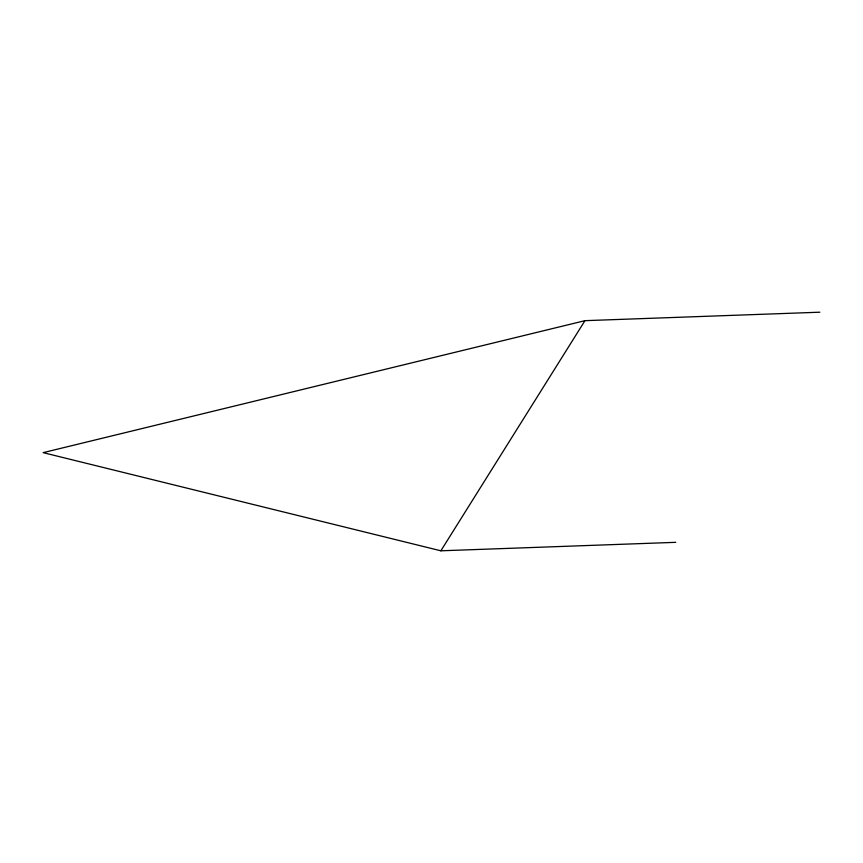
<?xml version="1.0" encoding="UTF-8"?>
<svg xmlns="http://www.w3.org/2000/svg" width="863" height="863" viewBox="0 0 863 863"><rect width="100%" height="100%" fill="white"/><g stroke="black" fill="none" stroke-linecap="round" stroke-linejoin="round"><path stroke-width="1.29" d="M584.963 320.669L43.15 452.644L440.864 550.799L584.963 320.669L819.85 312.201M440.864 550.799L675.74 542.331"/></g></svg>
